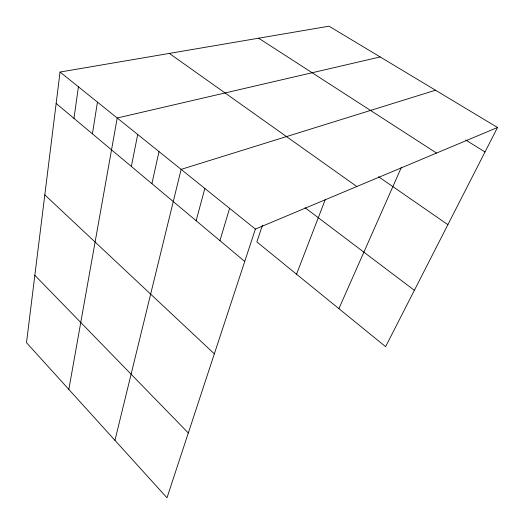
<?xml version="1.0" encoding="UTF-8"?>
<svg xmlns="http://www.w3.org/2000/svg" width="524" height="524" viewBox="0 0 524 524"><rect width="100%" height="100%" fill="white"/><g stroke="black" fill="none" stroke-linecap="round" stroke-linejoin="round"><path stroke-width="0.79" d="M60.044 72.043L26.495 342.663L166.986 497.8L255.391 229.08L497.505 127.489L329.026 26.2L60.044 72.043L255.391 229.08M73.969 118.385L78.417 86.814M92.414 133.843L97.457 102.121M68.834 389.417L117.206 117.998L380.162 56.946M131.347 166.455L137.707 134.472M151.914 183.682L158.995 151.587M114.953 440.343L181.127 169.376L435.503 90.22M196.133 220.728L204.858 188.45M219.936 240.667L229.591 208.336M262.426 225.307L256.858 241.937L385.605 346.659L497.505 127.489M296.545 274.216L325.411 199.199M338.89 308.662L401.45 167.215M465.731 139.98L484.995 151.986M258.64 38.2L436.558 153.067M378.57 176.739L447.896 224.658M169.344 53.415L356.831 186.518M305.04 207.707L414.366 290.316M56.153 103.464L244.741 261.45M44.815 194.889L214.342 353.857M34.846 275.29L188.306 432.981"/></g></svg>
